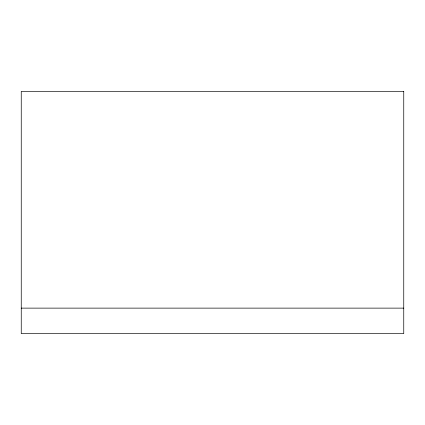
<?xml version="1.0" encoding="UTF-8"?>
<svg xmlns="http://www.w3.org/2000/svg" width="425" height="425" viewBox="0 0 425 425"><rect width="100%" height="100%" fill="white"/><g stroke="black" fill="none" stroke-linecap="round" stroke-linejoin="round"><path stroke-width="0.64" d="M21.25 308.125L403.75 308.125M403.75 91.375L21.25 91.375L21.25 333.625L403.75 333.625L403.75 91.375"/></g></svg>
